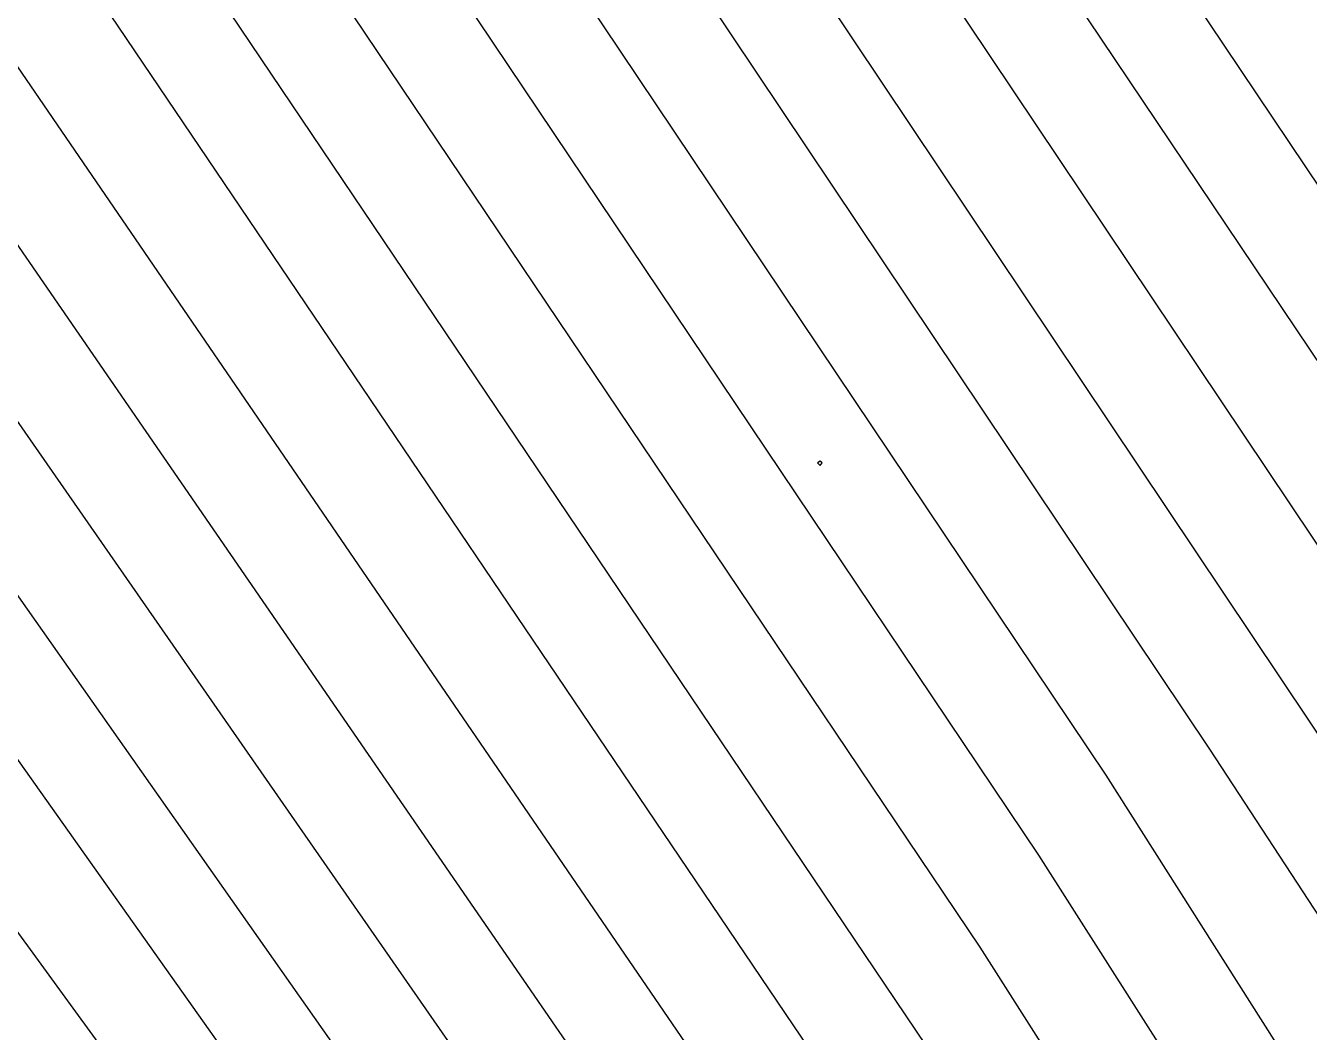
# Model space of a CAD drawing. Header units: inches. Extents: x 2608994 to 2618701, y 1261813 to 1271655.
# Drawn here: x 2617569.4 to 2617752.6, y 1264819.5 to 1264963.1 of the extents above; entities that cross this region are included whole.
import ezdxf

# ---------------------------------------------------------------- set-up
doc = ezdxf.new("R2010")
doc.units = ezdxf.units.IN
doc.header["$MEASUREMENT"] = 0

msp = doc.modelspace()

# ---------------------------------------------------------------- linework, layer by layer
for points, elevation in [([(2617733.87, 1264558.72), (2617770.4, 1264781.84), (2617785.97, 1264892.32), (2617572.4, 1265211.27), (2617452.4, 1265395.76), (2617322.8, 1265604.2), (2617179.07, 1265846.32), (2617115.44, 1265944.72), (2617041.19, 1266050.32), (2616963.18, 1266153.52), (2616883.33, 1266251.92), (2616804.4, 1266342.79), (2616767.2, 1266382.62), (2616734.8, 1266414.43), (2616698.8, 1266445.78), (2616662.8, 1266474.1), (2616624.4, 1266500.33), (2616505.48, 1266571.12), (2616395.2, 1266640.21), (2616299.2, 1266703.51), (2616204.38, 1266769.12), (2616102.4, 1266843.35)], 276), ([(2617733.59, 1264559.92), (2617769.2, 1264778.31), (2617781.89, 1264870.72), (2617781.2, 1264873.94), (2617760.8, 1264904.77), (2617552, 1265215.94), (2617437.61, 1265392.72), (2617309.34, 1265600.32), (2617166.59, 1265842.72), (2617104.83, 1265938.72), (2617032.66, 1266041.92), (2616955.93, 1266143.92), (2616879.37, 1266238.72), (2616802, 1266328.23), (2616765.81, 1266367.12), (2616732.4, 1266399.95), (2616697.6, 1266430.16), (2616662.8, 1266457.44), (2616625.6, 1266482.81), (2616502.62, 1266555.52), (2616394, 1266623.17), (2616297.74, 1266686.32), (2616203.74, 1266751.12), (2616102.4, 1266824.72)], 275), ([(2617732.56, 1264559.92), (2617765.6, 1264763.64), (2617774, 1264822.63), (2617774, 1264831.89), (2617548.4, 1265168.95), (2617422.4, 1265363.9), (2617289.2, 1265581.34), (2617140.36, 1265837.92), (2617079.88, 1265932.72), (2617009.8, 1266033.52), (2616935.17, 1266133.12), (2616854.8, 1266232.56), (2616785.2, 1266312.61), (2616752.8, 1266346.78), (2616724, 1266374.45), (2616690.4, 1266402.98), (2616658, 1266427.8), (2616624.4, 1266450.11), (2616514, 1266514.12), (2616413.2, 1266575.5), (2616326.8, 1266630.77), (2616240.4, 1266688.71), (2616150.16, 1266752.32), (2616061.6, 1266818.06)], 273), ([(2617732.05, 1264559.92), (2617758.4, 1264721.24), (2617770.61, 1264807.12), (2617770.4, 1264810.86), (2617738.39, 1264859.92), (2617516, 1265191.9), (2617402.68, 1265368.72), (2617273.6, 1265581.17), (2617127.34, 1265835.52), (2617072.73, 1265921.92), (2617005.84, 1266019.12), (2616937.42, 1266111.52), (2616867.86, 1266199.12), (2616796, 1266283.58), (2616761.1, 1266321.52), (2616728.8, 1266353.53), (2616697.6, 1266380.68), (2616662.8, 1266407.81), (2616625.6, 1266432.73), (2616506.8, 1266501.14), (2616397.6, 1266567.5), (2616296.8, 1266632.38), (2616199.6, 1266698.54), (2616100.09, 1266770.32)], 272), ([(2617740.4, 1264612.33), (2617766.93, 1264787.92), (2617723.6, 1264856.2), (2617516.55, 1265164.72), (2617395.75, 1265353.12), (2617262.91, 1265572.72), (2617113.71, 1265834.32), (2617061.69, 1265917.12), (2616996.79, 1266011.92), (2616931.39, 1266100.72), (2616864.16, 1266185.92), (2616793.6, 1266269.26), (2616758.8, 1266307.18), (2616727.45, 1266338.32), (2616696.4, 1266365.3), (2616662.8, 1266391.39), (2616626.8, 1266415.4), (2616503.2, 1266486.02), (2616391.6, 1266553.49), (2616293.2, 1266616.55), (2616199.13, 1266680.32), (2616100, 1266751.59)], 271), ([(2617735.58, 1264586.32), (2617763.27, 1264767.52), (2617714, 1264844.77), (2617507.12, 1265152.72), (2617385.77, 1265342.32), (2617271.2, 1265531.74), (2617192, 1265668.96), (2617103.7, 1265827.12), (2617049.97, 1265913.52), (2616987.83, 1266004.72), (2616924.53, 1266091.12), (2616859.54, 1266173.92), (2616791.81, 1266254.32), (2616756.69, 1266292.72), (2616725.28, 1266323.92), (2616695.2, 1266349.98), (2616662.8, 1266375.03), (2616628, 1266398.13), (2616502, 1266469.5), (2616390.61, 1266536.32), (2616292, 1266599.11), (2616198.4, 1266662.25), (2616098.8, 1266733.64)], 270), ([(2617731.2, 1264563.52), (2617759.62, 1264747.12), (2617705.6, 1264831.68), (2617498, 1265140.21), (2617374.99, 1265332.72), (2617255.95, 1265530.72), (2617175.2, 1265671.92), (2617090.28, 1265825.92), (2617039.13, 1265908.72), (2616979.8, 1265996.32), (2616917.75, 1266081.52), (2616855, 1266161.92), (2616790, 1266239.45), (2616755.2, 1266277.66), (2616724.46, 1266308.32), (2616695.2, 1266333.73), (2616662.8, 1266358.72), (2616628, 1266381.62), (2616502, 1266452.29), (2616390.4, 1266518.68), (2616292, 1266580.87), (2616195.7, 1266645.52), (2616096.4, 1266716.54)], 269), ([(2617730.8, 1264564.12), (2617755.71, 1264726.72), (2617699.6, 1264815.16), (2617487.38, 1265129.92), (2617362.66, 1265325.52), (2617240, 1265530.87), (2617162, 1265668.55), (2617076.98, 1265824.72), (2617027.63, 1265905.12), (2616971.03, 1265989.12), (2616911.96, 1266070.72), (2616850.54, 1266149.92), (2616788.48, 1266224.32), (2616754, 1266262.36), (2616724, 1266292.44), (2616696.4, 1266316.55), (2616664, 1266341.6), (2616630.4, 1266363.75), (2616501.3, 1266435.52), (2616388, 1266502.38), (2616289.6, 1266564.19), (2616194.78, 1266627.52), (2616095.44, 1266698.32)], 268), ([(2617703.55, 1264663.12), (2617654.87, 1264736.32), (2617459.21, 1265012.32), (2617395.47, 1265107.12), (2617334.8, 1265201.14), (2617256.46, 1265330.32), (2617177.6, 1265470.22), (2617094.8, 1265627.18), (2617000.44, 1265816.32), (2616978.05, 1265855.92), (2616930.93, 1265930.32), (2616876.24, 1266009.52), (2616820, 1266084.87), (2616767.2, 1266149.1), (2616737.2, 1266182.29), (2616710.8, 1266208.31), (2616683.2, 1266231.07), (2616654.4, 1266251.5), (2616635.2, 1266262.87), (2616478, 1266345.53), (2616364, 1266409.85), (2616247.6, 1266480.8), (2616138.4, 1266553.32), (2616056.8, 1266611.91)], 262), ([(2617682.8, 1264674.69), (2617638.4, 1264737.83), (2617502.78, 1264923.52), (2617432.56, 1265023.12), (2617360, 1265131.3), (2617291.04, 1265241.52), (2617228, 1265349.21), (2617164.96, 1265463.52), (2617082.76, 1265621.92), (2616986.17, 1265818.72), (2616938.38, 1265899.12), (2616873.58, 1265995.12), (2616805.6, 1266086.22), (2616742, 1266161.14), (2616715.6, 1266188.05), (2616694, 1266206.84), (2616666.4, 1266227.53), (2616642.4, 1266242.7), (2616481.7, 1266326.32), (2616350.8, 1266399.6), (2616256, 1266456.92), (2616166, 1266515.36), (2616066.4, 1266585.37)], 261), ([(2617733.08, 1264559.92), (2617765.6, 1264759.32), (2617778.04, 1264849.12), (2617777.6, 1264852.92), (2617756.4, 1264885.12), (2617536.06, 1265213.92), (2617425.47, 1265385.52), (2617297.18, 1265594.32), (2617154.17, 1265839.12), (2617095.11, 1265931.52), (2617024.22, 1266033.52), (2616950.62, 1266131.92), (2616875.47, 1266225.52)], 274), ([(2617730.61, 1264565.92), (2617748.8, 1264679.82), (2617751.36, 1264707.52), (2617692.9, 1264799.92), (2617477.06, 1265119.12), (2617351.73, 1265315.92), (2617287.16, 1265422.72), (2617223.2, 1265532.46), (2617148.89, 1265665.12), (2617064.48, 1265822.32), (2617017.78, 1265899.12), (2616964.84, 1265978.32), (2616908.91, 1266056.32)], 267), ([(2617744, 1264665.9), (2617736.37, 1264679.92), (2617713.43, 1264718.32), (2617679.79, 1264769.92), (2617532.69, 1264983.52), (2617456.97, 1265096.32), (2617390.89, 1265198.32), (2617325.74, 1265302.72), (2617261.05, 1265410.72), (2617199.73, 1265517.52), (2617124.8, 1265654.59), (2617037.82, 1265821.12), (2616993.81, 1265894.32), (2616942.81, 1265971.12), (2616888.85, 1266046.72)], 265), ([(2617746.4, 1264668.51), (2617747.6, 1264686.83), (2617721.7, 1264730.32), (2617686.64, 1264784.32), (2617539.66, 1264999.12), (2617462.72, 1265114.32), (2617337.2, 1265311.98), (2617272.78, 1265419.12), (2617208.8, 1265529.75), (2617135.6, 1265662.13), (2617051.41, 1265821.12), (2617006.5, 1265895.52), (2616956.25, 1265971.12), (2616902.37, 1266046.72)], 266), ([(2617740.4, 1264644.99), (2617723.69, 1264676.32), (2617670.8, 1264759.16), (2617528.21, 1264964.32), (2617452.71, 1265075.92), (2617380.87, 1265186.32), (2617313.48, 1265294.32), (2617249.76, 1265401.12), (2617189.6, 1265507.01), (2617112.8, 1265649.32), (2617025.02, 1265819.92), (2616981.27, 1265893.12), (2616932.81, 1265966.32), (2616879.88, 1266040.72)], 264), ([(2617712.91, 1264670.32), (2617662.4, 1264748.04), (2617523.78, 1264945.12), (2617447.51, 1265056.72), (2617371.27, 1265173.12), (2617300.81, 1265285.92), (2617240, 1265388.6), (2617178.38, 1265498.32), (2617100.8, 1265644.1), (2617012.35, 1265818.72), (2616969.62, 1265890.72), (2616922.11, 1265962.72)], 263), ([(2617682.8, 1264900.36), (2617683.09, 1264900.72), (2617682.8, 1264901), (2617682.42, 1264900.72), (2617682.8, 1264900.36)], 270)]:
    msp.add_lwpolyline(points, dxfattribs=dict(elevation=elevation))

doc.saveas('drawing.dxf')
